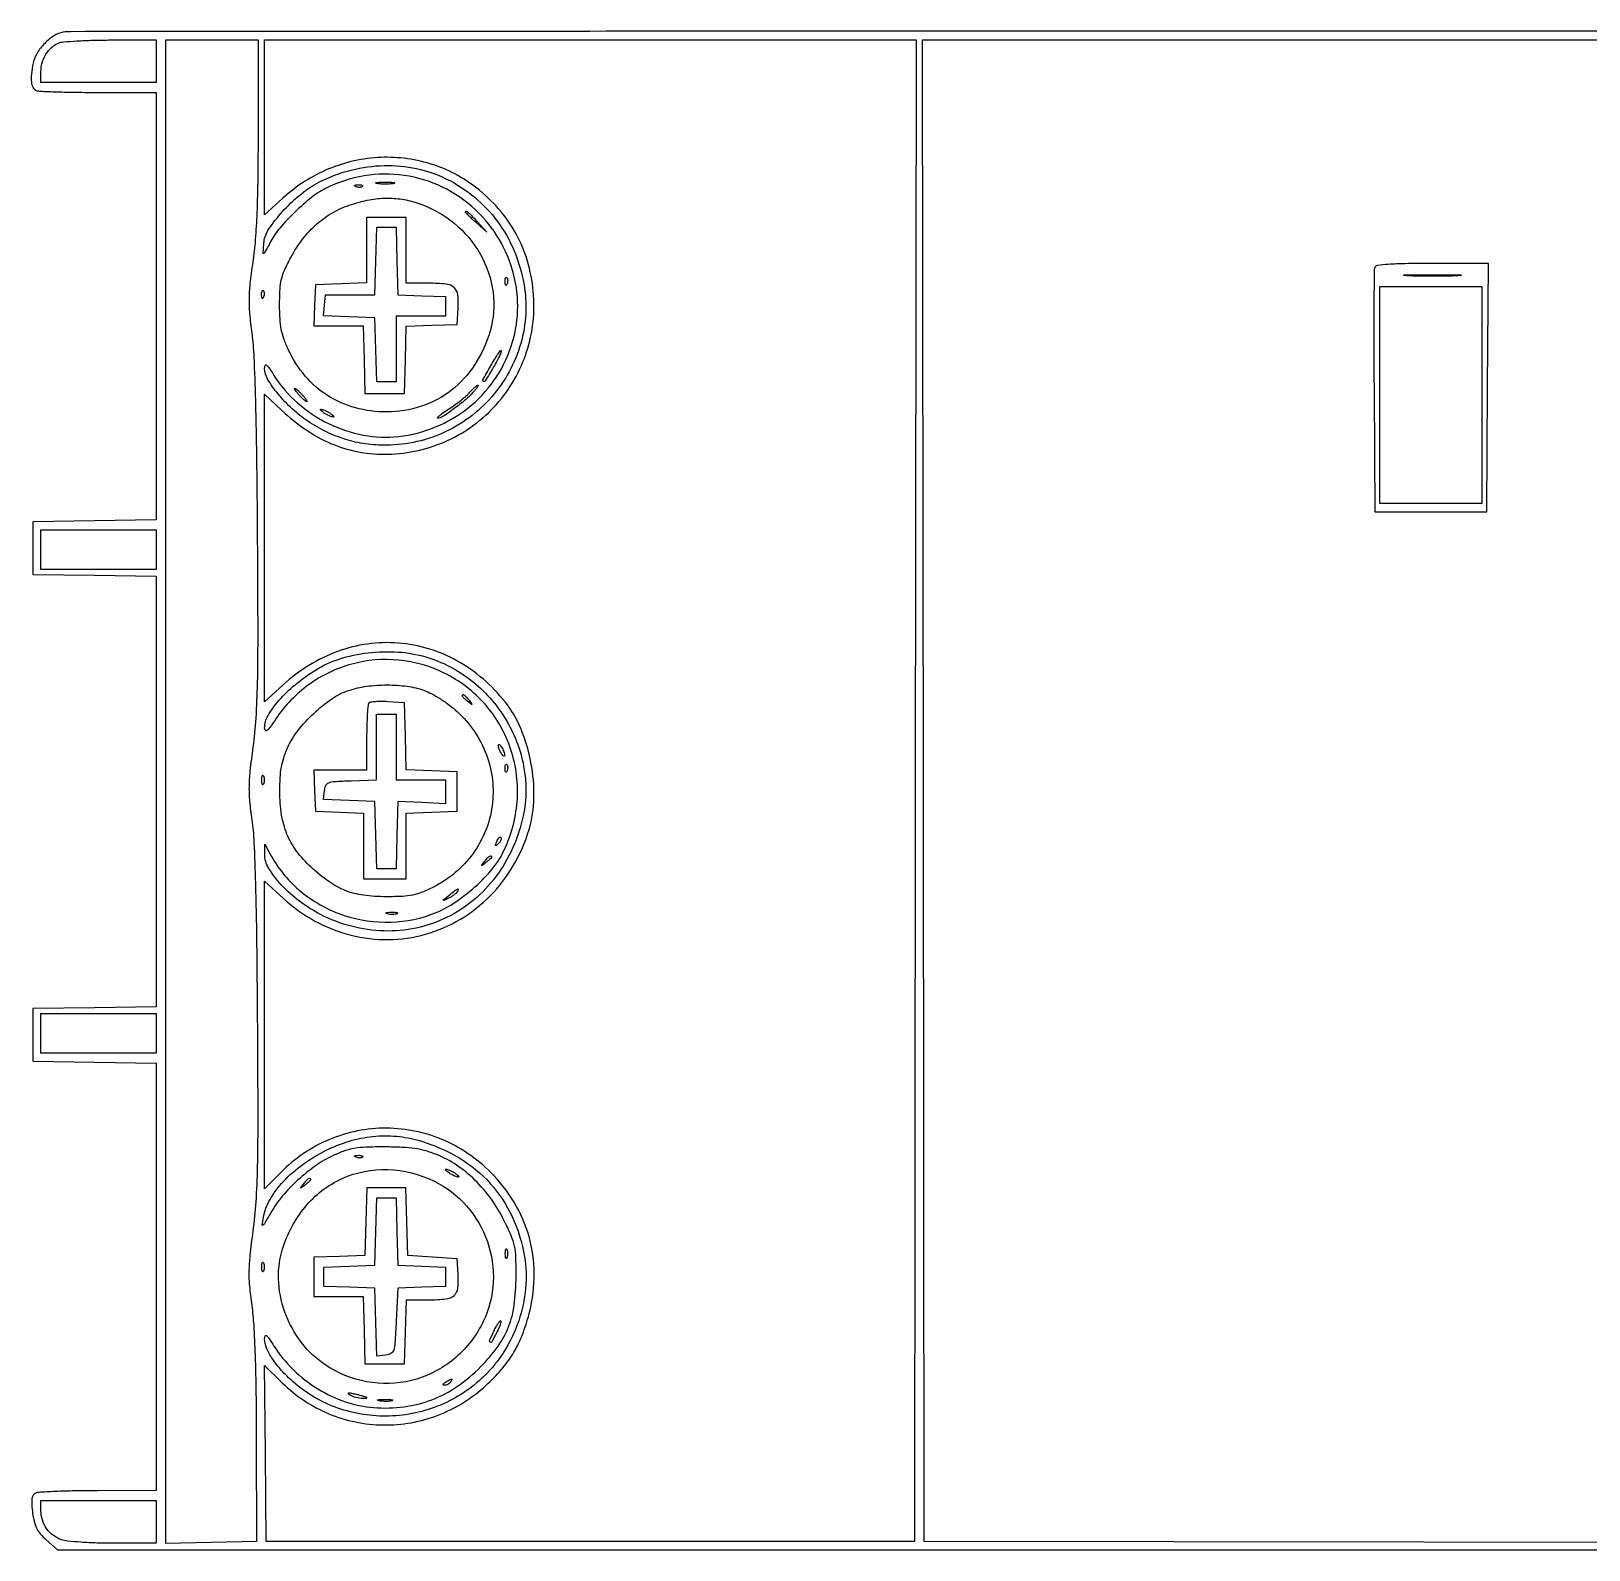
# Model space of a CAD drawing. Extents: x 11 to 1008, y 18 to 480.
# Drawn here: x 11 to 484.5, y 18 to 479.6 of the extents above; entities that cross this region are included whole.
import ezdxf

# ---------------------------------------------------------------- set-up
doc = ezdxf.new("R2010")
doc.units = 0

msp = doc.modelspace()

# ---------------------------------------------------------------- linework, layer by layer
msp.add_lwpolyline([(812.934785, 479.500049, 0.000065), (511.5, 479.602195, 0.00008), (324.189174, 479.611358, 0.000133), (166.045602, 479.551731, 0.000005), (23.015689, 479.458486, 0.037676), (20.761622, 479.286894, 0.106316), (17.9977, 478.236653, 0.055739), (15.138898, 475.894763, 0.054998), (12.811602, 472.915913, 0.08922), (11.637019, 469.935096, 0.020287), (11.094539, 466.50442, 0.057368), (11.090544, 464.083117, 0.094581), (11.587574, 462.485193, 0.180479), (12.581787, 461.606989, 0.081401), (13.755458, 461.364228, 0.002396), (18.815525, 461.178303, 0.00474), (24.792976, 461.044049, 0.003244), (31.581787, 461), (49, 461), (49, 396.022065), (49, 331.044131), (30.25, 330.772065), (11.5, 330.5), (11.5, 322.5), (11.5, 314.5), (30.25, 314.227935), (49, 313.955869), (49, 248.5), (49, 183.044131), (30.25, 182.772065), (11.5, 182.5), (11.5, 174.5), (11.5, 166.5), (30.25, 166.227935), (49, 165.955869), (49, 100.977935), (49, 36), (31.25, 35.984687, 0.004522), (24.349616, 35.916328, 0.006733), (18.314358, 35.720625, 0.003262), (13.211781, 35.452977, 0.127133), (12.139305, 35.107257, 0.145469), (11.533864, 34.412953, 0.079676), (11.231076, 33.315516, 0.047603), (11.206172, 31.661824, 0.014152), (11.479826, 29.146683, 0.025595), (11.997914, 26.421308, 0.058284), (12.725929, 24.460278, 0.062084), (13.854709, 22.795799, 0.032596), (15.625318, 21.024113), (19.069592, 18), (510.134796, 18)], format="xyb")
for points in [[(49, 470.5), (49, 464), (31.5, 464), (14, 464), (14, 467.277494, -0.070199), (14.387554, 470.024292, -0.067603), (15.521233, 472.595059, -0.07038), (17.244973, 474.679918, -0.089196), (19.356999, 476.008419, -0.075854), (20.812293, 476.352461, -0.005598), (24.909556, 476.63781, -0.007683), (29.827247, 476.849258, -0.005749), (35.25, 476.936614), (49, 477)], [(80, 448.832418, -0.003078), (79.914109, 434.877988, -0.007211), (79.635302, 424.450711, -0.009497), (79.140691, 416.237275, -0.01593), (78.374933, 409.366822, 0.008231), (77.539972, 402.796023, 0.024142), (77.25889, 398.243041, 0.025528), (77.425396, 393.824169, 0.010124), (78.086076, 387.784404, -0.021297), (78.71638, 380.525528, -0.004222), (79.180545, 367.487135, -0.003606), (79.53346, 349.780771, -0.001523), (79.763428, 326, -0.001112), (79.889644, 297.309644, -0.005792), (79.740767, 281.487001, -0.010456), (79.294046, 270.832322, -0.01765), (78.418383, 261.935685, 0.006621), (77.538239, 254.646564, 0.02291), (77.247981, 249.902941, 0.027075), (77.416234, 245.572607, 0.012273), (78.081729, 239.935685, -0.023967), (78.730757, 233.061497, -0.004619), (79.193043, 220.564116, -0.003826), (79.541579, 203.213225, -0.001453), (79.772279, 179, -0.001103), (79.899612, 150.164366, -0.005869), (79.749436, 134.40149, -0.010683), (79.296695, 123.787653, -0.017445), (78.407442, 114.823967, 0.006601), (77.511161, 107.42613, 0.02303), (77.216523, 102.626571, 0.026789), (77.386119, 98.201458, 0.011485), (78.064089, 92.323967, -0.019586), (78.666979, 86.232153, -0.006305), (79.0924, 77.162219, -0.005349), (79.363966, 65.639378, -0.00292), (79.463295, 51.5), (79.5, 20.5), (65.75, 20.22178), (52, 19.943561), (52, 248.47178), (52, 477), (66, 477), (80, 477)], [(279.752155, 248.75), (279.5, 20.5), (181, 20.5), (82.5, 20.5), (82.233596, 47.287256), (81.967193, 74.074513), (87.374446, 68.752965, 0.095716), (101.476457, 59.380982, 0.096041), (118.037503, 55.951163, 0.095543), (134.751553, 58.954437, 0.093616), (149.285855, 67.965461, 0.028486), (153.915132, 72.718885, 0.040666), (157.401931, 77.461923, 0.040986), (160.055888, 82.677436, 0.02958), (162.169543, 88.855518, 0.060495), (163.927614, 100.51536, 0.067378), (162.727582, 111.821681, 0.067667), (158.573426, 122.362131, 0.061823), (151.653584, 131.772768, 0.048486), (144.651371, 137.869375, 0.051122), (136.724201, 142.38001, 0.051428), (128.091385, 145.168196, 0.050199), (119, 146.166031, 0.051926), (110.217743, 145.331371, 0.049956), (101.67523, 142.704374, 0.049541), (93.758234, 138.40834, 0.049318), (86.827967, 132.633242), (82, 127.728519), (82, 174.464602), (82, 221.200685), (87.75, 215.932692, 0.123487), (108.208678, 204.863435, 0.131874), (130.935891, 205.136533, 0.131346), (150.53804, 216.765679, 0.122032), (162.388476, 236.931501, 0.068075), (163.864114, 246.533533, 0.050621), (162.956607, 257.234016, 0.050793), (159.926721, 267.489803, 0.070148), (155.090221, 275.766646, 0.098366), (140.448292, 288.245283, 0.108643), (122.653494, 293.618758, 0.108191), (104.187045, 291.040574, 0.096852), (87.644832, 280.958373), (82, 275.799315), (82, 322.544715), (82, 369.290114), (87.25, 364.330054, 0.039188), (94.488797, 358.492206, 0.048706), (102.062371, 354.325194, 0.051009), (109.991606, 351.8399, 0.050494), (118.287157, 351, 0.101116), (136.538234, 354.729069, 0.103647), (151.680651, 365.304485, 0.104069), (161.260726, 381.028653, 0.102748), (163.750417, 399.35447, 0.047788), (162.204675, 408.62313, 0.053853), (158.954414, 417.044092, 0.053798), (153.977349, 424.583841, 0.047524), (147.313575, 431.240687, 0.092518), (133.322566, 438.982221, 0.090363), (117.362016, 441.241875, 0.089055), (101.435136, 437.726535, 0.086613), (87.551685, 428.873243), (82, 423.799315), (82, 450.399657), (82, 477), (181.002155, 477), (280.00431, 477)], [(136.148858, 435.212471, -0.058743), (144.885651, 429.908879, -0.061077), (152.021617, 422.77952, -0.060226), (157.301539, 414.04181, -0.054475), (160.56734, 403.999039, -0.114574), (160.155856, 385.788924, -0.110475), (151.788198, 369.348752, -0.109277), (137.120937, 357.912514, -0.110015), (119.034953, 353.765293, -0.036194), (112.683628, 354.18571, -0.039408), (106.642638, 355.519033, -0.039022), (100.834073, 357.7988, -0.034202), (95.175645, 361.041545, -0.038874), (90.416012, 364.785169, -0.034736), (86.096906, 369.355293, -0.035057), (82.908904, 373.843235, -0.137749), (82, 377.079758, -0.083937), (82.1534, 377.987099, -0.509643), (82.538093, 378.103225, -0.082969), (83.261096, 377.336016, -0.006253), (84.828144, 374.932041, 0.072293), (91.969684, 366.615129, 0.065664), (101.406773, 360.353554, 0.066296), (112.052176, 356.798883, 0.076601), (122.731122, 356.403862, 0.138788), (143.86366, 365.133615, 0.145032), (156.853348, 383.515402, 0.146401), (157.667163, 405.868154, 0.142051), (146.10922, 425.301068, 0.075268), (136.006707, 432.238857, 0.077682), (124.411098, 435.78093, 0.077396), (112.250506, 435.621951, 0.073917), (100.505623, 431.793285, 0.053626), (96.268383, 429.078306, 0.022803), (91.20534, 424.614442, 0.022678), (86.603802, 419.746391, 0.05864), (83.900317, 415.75, -0.005488), (83.136161, 414.312503, -0.008728), (82.447591, 413.101562, -0.00338), (81.838841, 412.088873, -0.261421), (81.680477, 412, -0.41865), (81.580496, 412.101504, -0.005871), (81.605949, 413.048687, -0.012174), (81.678591, 414.201036, -0.00723), (81.818379, 415.569998, -0.121086), (83.285332, 419.500428, -0.033793), (87.371271, 424.702763, -0.034353), (92.549438, 429.711623, -0.05046), (97.775159, 433.281109, -0.056061), (107.121208, 437.083872, -0.056092), (117.076718, 438.714554, -0.057127), (126.973752, 438.081854, -0.062646)], [(111.729167, 432.395833, -0.126455), (111.402231, 432.202593, -0.060344), (110.916927, 432.123424, -0.05415), (110.359369, 432.160852, -0.051402), (109.8125, 432.316886, -0.054073), (109.395823, 432.538436, -0.470617), (109.37858, 432.720685, -0.168741), (109.670344, 432.862007, -0.018894), (110.416667, 432.921053, -0.028489), (111.112848, 432.910055, -0.077125), (111.592839, 432.799335, -0.208169), (111.77538, 432.614691, -0.296942)], [(121.26375, 433.296069, -0.031163), (120.209518, 433.160023, -0.015827), (118.872547, 433.114038, -0.015659), (117.485188, 433.153707, -0.022548), (116.26375, 433.282419, -0.075924), (115.761725, 433.438612, -0.720633), (115.780601, 433.581582, -0.040183), (116.711719, 433.684722, -0.006817), (118.5, 433.713986, -0.00738), (120.29708, 433.692368, -0.030832), (121.374351, 433.596853, -0.49082), (121.455688, 433.450815, -0.248898)], [(128.571861, 427.344616, -0.090473), (139.575344, 421.268671, -0.093236), (147.588689, 411.752713, -0.096202), (151.430341, 400.242646, -0.103678), (150.52905, 388.451933, -0.071925), (145.914218, 378.296213, -0.084566), (138.805008, 370.492257, -0.086377), (129.647562, 365.597271, -0.079015), (119.081691, 363.882797, -0.066546), (109.599731, 365.119893, -0.075596), (101.21411, 368.799851, -0.075813), (94.319804, 374.795289, -0.067456), (89.19835, 382.803502, -0.022447), (87.849941, 386.08964, -0.038456), (87.066847, 388.945561, -0.033969), (86.674598, 392.122729, -0.013647), (86.553609, 396.5, -0.012942), (86.674194, 401.220222, -0.045433), (87.104722, 404.226844, -0.048712), (88.055058, 406.997934, -0.016498), (89.952572, 410.82093, -0.040551), (93.60166, 416.454714, -0.049155), (97.909204, 421.0411, -0.051333), (102.855901, 424.542303, -0.051626), (108.402913, 426.954504, -0.030342), (113.888566, 428.334035, -0.041615), (118.94866, 428.854634, -0.044182), (123.778641, 428.520994, -0.041721)], [(113, 413.042064), (113, 403.084129), (105.25, 402.792064), (97.5, 402.5), (97.202283, 396.25), (96.904565, 390), (104.417299, 390), (111.930034, 390), (112.215017, 379.75), (112.5, 369.5), (118.5, 369.5), (124.5, 369.5), (124.784526, 379.708557), (125.069051, 389.917115), (132.784526, 390.208557), (140.5, 390.5), (140.807964, 395.327694, 0.042241), (140.720504, 399.546706, 0.19125), (139.598896, 401.684931, 0.153765), (137.139873, 402.738023, 0.024876), (131.877555, 403), (125, 403), (125, 413), (125, 423), (119, 423), (113, 423)], [(146.562909, 421.75), (149.5, 418.5), (146.25, 421.437091, -0.004953), (145.004343, 422.585435, -0.007681), (143.954688, 423.603329, -0.003116), (143.081046, 424.487928, -0.195675), (143, 424.687091, -0.469811), (143.239295, 424.885551, -0.126516), (143.754787, 424.644302, -0.031436), (144.760974, 423.702672, -0.005203)], [(419.455882, 407.745626, 0.08996), (419.263662, 406.729558, 0.000435), (419.193108, 396.139135, 0.001991), (419.171286, 384.07602, 0.001256), (419.237267, 369.995626), (419.5, 333.5), (436.5, 333.5), (453.5, 333.5), (453.762025, 371.25), (454.02405, 409), (436.98064, 409, 0.003519), (428.639529, 408.941293, 0.014346), (423.574257, 408.72454, 0.015439), (420.264473, 408.384656, 0.274386)], [(155.683114, 402.8125, -0.054073), (155.461564, 402.395823, -0.470617), (155.279315, 402.37858, -0.168741), (155.137993, 402.670344, -0.018894), (155.078947, 403.416667, -0.028489), (155.089945, 404.112848, -0.077125), (155.200665, 404.592839, -0.208169), (155.385309, 404.77538, -0.296942), (155.604167, 404.729167, -0.126455), (155.797407, 404.402231, -0.060344), (155.876576, 403.916927, -0.05415), (155.839148, 403.359369, -0.051402)], [(444.75, 405.256692, -0.006921), (441.221889, 405.150439, -0.004066), (437, 405.116103, -0.004066), (432.778111, 405.150439, -0.006921), (429.25, 405.256692, -0.044194), (428.319337, 405.380523, -0.875756), (428.329688, 405.497396, -0.009159), (431.442079, 405.577187, -0.001828), (437, 405.597512, -0.001828), (442.557921, 405.577187, -0.009159), (445.670312, 405.497396, -0.875756), (445.680663, 405.380523, -0.044194)], [(81.683114, 398.8125, -0.054073), (81.461564, 398.395823, -0.470617), (81.279315, 398.37858, -0.168741), (81.137993, 398.670344, -0.018894), (81.078947, 399.416667, -0.028489), (81.089945, 400.112848, -0.077125), (81.200665, 400.592839, -0.208169), (81.385309, 400.77538, -0.296942), (81.604167, 400.729167, -0.126455), (81.797407, 400.402231, -0.060344), (81.876576, 399.916927, -0.05415), (81.839148, 399.359369, -0.051402)], [(151.579341, 377.545172, -0.002773), (149.047198, 373.278817, -0.379982), (148.521185, 373.114168, -0.436386), (148.36119, 373.589105, -0.002799), (150.747318, 377.91964, -0.008491), (151.82759, 379.779573, -0.014645), (152.7972, 381.284135, -0.008715), (153.625735, 382.446716, -0.458496), (153.868521, 382.464812, -0.30591), (153.927434, 382.161199, -0.008359), (153.350542, 380.8652, -0.014534), (152.573374, 379.314491, -0.00911)], [(93.5, 369, -0.012939), (94.159597, 368.232121, -0.02599), (94.63142, 367.5875, -0.034935), (94.889734, 367.12573, -0.549874), (94.809975, 367, -0.165568), (94.525997, 367.096686, -0.014322), (93.92517, 367.5875, -0.017642), (93.229731, 368.233916, -0.012769), (92.5, 369, -0.012939), (91.840403, 369.767879, -0.02599), (91.36858, 370.4125, -0.034935), (91.110266, 370.87427, -0.549874), (91.190025, 371, -0.165568), (91.474003, 370.903314, -0.014322), (92.07483, 370.4125, -0.017642), (92.770269, 369.766084, -0.012769)], [(145.404988, 369.853602, -0.037481), (143.054949, 367.574897, -0.016039), (139.604643, 364.880545, -0.010684), (136.111246, 362.441305, -0.148114), (134.654181, 362, -0.647814), (134.564602, 362.199989, -0.036229), (135.221573, 362.8368, -0.021865), (136.419091, 363.75411, -0.010024), (138.054219, 364.848681, 0.012923), (139.896011, 366.09712, 0.011353), (141.753642, 367.492512, 0.011484), (143.372686, 368.828549, 0.033304), (144.404988, 369.848681, -0.012113), (145.171128, 370.672777, -0.016957), (145.89726, 371.36805, -0.013315), (146.524132, 371.899445, -0.170763), (146.809975, 372, -0.555591), (146.889982, 371.871403, -0.03048), (146.60351, 371.369496, -0.024313), (146.100945, 370.677608, -0.012265)], [(103, 362.429632, -0.439016), (102.867419, 362.307737, -0.048507), (102.4125, 362.390928, -0.03505), (101.767478, 362.624831, -0.018363), (101, 363, -0.018122), (100.233921, 363.446431, -0.025446), (99.5875, 363.902822, -0.023718), (99.108693, 364.316932, -0.205392), (99, 364.570368, -0.439016), (99.132581, 364.692263, -0.048507), (99.5875, 364.609072, -0.03505), (100.232522, 364.375169, -0.018363), (101, 364, -0.018122), (101.766079, 363.553569, -0.025446), (102.4125, 363.097178, -0.023718), (102.891307, 362.683068, -0.205392)], [(131.021196, 289.401065, -0.093886), (144.712398, 282.344551, -0.089662), (155.133816, 270.672045, -0.090656), (160.729193, 256.210294, -0.098798), (160.599662, 241.155982, -0.1085), (152.310134, 222.678642, -0.120363), (137.287663, 210.195151, -0.121529), (118.32286, 206.115109, -0.112018), (99, 211.112293, -0.042476), (92.59473, 215.137703, -0.044501), (87.069282, 220.131729, -0.0487), (83.202987, 225.22175, -0.142279), (82.040038, 229.429999), (82.080075, 232.5), (83.681463, 229.5, 0.092555), (92.360434, 218.654853, 0.087933), (104.514971, 211.43671, 0.086989), (118.52887, 208.786008, 0.087992), (132.549107, 211.079282, 0.056467), (138.771725, 214.088823, 0.036967), (145.182581, 218.834062, 0.037181), (150.759916, 224.411637, 0.061768), (154.441512, 229.938028, 0.096572), (158.747071, 245.390395, 0.099185), (156.867556, 261.173071, 0.100132), (149.084795, 274.897635, 0.100418), (136.586344, 284.501557, 0.089611), (122.727782, 288.430733, 0.091073), (108.453262, 287.22713, 0.090675), (95.488088, 281.018222, 0.087887), (85.394312, 270.566961, -0.006771), (83.593791, 267.969955, -0.066202), (82.683817, 266.997021, -0.439271), (82.224201, 267.062344, -0.151602), (82, 267.784789, -0.132951), (83.026877, 271.578391, -0.047524), (86.329426, 276.168586, -0.041081), (91.265372, 280.95504, -0.030489), (97.41983, 285.413629, -0.065639), (104.659906, 288.777081, -0.046456), (113.434446, 290.656123, -0.045642), (122.601531, 290.902746, -0.056146)], [(130.433489, 279.254946, -0.038334), (132.700401, 278.24697, -0.018623), (135.433532, 276.63725, -0.01829), (138.182549, 274.731889, -0.024228), (140.528309, 272.791484, -0.118768), (149.404716, 259.671424, -0.123877), (151.147496, 244.160391, -0.124067), (145.342781, 229.689534, -0.119351), (133.304217, 219.449065, -0.020682), (129.82384, 217.870011, -0.04568), (127.033374, 217.027344, -0.038941), (123.872533, 216.632954, -0.011558), (119, 216.520023, -0.033059), (112.016531, 216.981861, -0.060291), (106.492079, 218.407601, -0.060752), (101.495005, 221.101021, -0.034091), (96.140328, 225.465509, -0.044692), (91.720112, 230.410233, -0.06199), (88.788484, 235.574598, -0.059871), (87.147151, 241.43932, -0.03834), (86.604944, 248.5, -0.01384), (86.72127, 252.701672, -0.029565), (87.091995, 255.926153, -0.034199), (87.79467, 258.773434, -0.026472), (88.930117, 261.760464, -0.062589), (92.051717, 266.953882, -0.037994), (96.902551, 272.243311, -0.038189), (102.428128, 276.678202, -0.069743), (107.596859, 279.243744, -0.047531), (112.95733, 280.478976, -0.032762), (119.179182, 280.890156, -0.032996), (125.322314, 280.487349, -0.052628)], [(113.711588, 275.378255, 0.175806), (113.427522, 274.770678, 0.005478), (113.209029, 271.987154, 0.010095), (113.051573, 268.653051, 0.006751), (113, 264.833333), (113, 255), (104.952283, 255), (96.904565, 255), (97.202283, 248.75), (97.5, 242.5), (104.75, 242.20619), (112, 241.912381), (112, 231.95619), (112, 222), (118.5, 222), (125, 222), (125, 231.957936), (125, 241.915871), (132.75, 242.207936), (140.5, 242.5), (140.5, 248.5), (140.5, 254.5), (132.784526, 254.791443), (125.069051, 255.082885), (124.784526, 265.291443), (124.5, 275.5), (119.461588, 275.794922, 0.013832), (117.479889, 275.855987, 0.018872), (115.694181, 275.794181, 0.015939), (114.243937, 275.642499, 0.163769)], [(144.127555, 276.25, -0.001576), (145.00764, 275.120493, -0.377591), (145, 275, -0.377591), (144.879507, 274.99236, -0.001576), (143.75, 275.872445, -0.017685), (142.693241, 276.76332, -0.065617), (142.130484, 277.426111, -0.241985), (142.09305, 277.806605, -0.307699), (142.377555, 278, -0.184603), (142.589861, 277.91885, -0.013803), (143.047359, 277.485937, -0.017649), (143.574319, 276.920402, -0.012436)], [(122, 262), (122, 252), (129.5, 252), (137, 252), (137, 248.401431), (137, 244.802862), (129.75, 245.151431), (122.5, 245.5), (122.215017, 235.25), (121.930034, 225), (119, 225), (116.069966, 225), (115.784983, 235.25), (115.5, 245.5), (107.687745, 245.793185), (99.87549, 246.08637), (100.187745, 248.793185, -0.077999), (100.628368, 250.381974, -0.199712), (101.48472, 251.180299, -0.074451), (103.241808, 251.550182, -0.005296), (108.25, 251.792064), (116, 252.084129), (116, 262.042064), (116, 272), (119, 272), (122, 272)], [(154.969374, 259.5, -0.190341), (154.877628, 259.267727, -0.335455), (154.684621, 259.234375, -0.102785), (154.374359, 259.485814, -0.027796), (154, 260, -0.026766), (153.628962, 260.647707, -0.024204), (153.315379, 261.353125, -0.024967), (153.096832, 262.012663, -0.067616), (153.030626, 262.5, -0.190341), (153.122372, 262.732273, -0.335455), (153.315379, 262.765625, -0.102785), (153.625641, 262.514186, -0.027796), (154, 262, -0.026766), (154.371038, 261.352293, -0.024204), (154.684621, 260.646875, -0.024967), (154.903168, 259.987337, -0.067616)], [(155.683114, 254.8125, -0.054073), (155.461564, 254.395823, -0.470617), (155.279315, 254.37858, -0.168741), (155.137993, 254.670344, -0.018894), (155.078947, 255.416667, -0.028489), (155.089945, 256.112848, -0.077125), (155.200665, 256.592839, -0.208169), (155.385309, 256.77538, -0.296942), (155.604167, 256.729167, -0.126455), (155.797407, 256.402231, -0.060344), (155.876576, 255.916927, -0.05415), (155.839148, 255.359369, -0.051402)], [(81.662281, 250.75, -0.174857), (81.474999, 250.540618, -0.447206), (81.306058, 250.601562, -0.078554), (81.189089, 251.10856, -0.017491), (81.157895, 252, -0.017491), (81.189089, 252.89144, -0.078554), (81.306058, 253.398438, -0.447206), (81.474999, 253.459382, -0.174857), (81.662281, 253.25, -0.057986), (81.818615, 252.679992, -0.037979), (81.87034, 252, -0.037979), (81.818615, 251.320008, -0.057986)], [(153.124088, 232.733333, -0.011214), (152.463552, 232.106486, -0.400052), (152.270328, 232.111181, -0.286372), (152.21821, 232.336218, -0.008399), (152.564293, 233.293128, -0.036269), (152.866277, 233.940734, -0.070189), (153.210949, 234.395085, -0.120343), (153.538684, 234.59249, -0.278911), (153.806872, 234.526461, -0.20742), (153.927901, 234.220211, -0.082976), (153.837219, 233.768815, -0.063152), (153.558688, 233.246577, -0.043285)], [(151, 228.622445, -0.184603), (150.91885, 228.410139, -0.013803), (150.485938, 227.952641, -0.017649), (149.920402, 227.425681, -0.012436), (149.25, 226.872445, -0.001576), (148.120493, 225.99236, -0.377591), (148, 226, -0.377591), (147.99236, 226.120493, -0.001576), (148.872445, 227.25, -0.017685), (149.76332, 228.306759, -0.065617), (150.426111, 228.869516, -0.241985), (150.806605, 228.90695, -0.307699)], [(140.503323, 218.005377, -0.073097), (140.120668, 217.55062, -0.02274), (139.424607, 216.987881, -0.022195), (138.579418, 216.42195, -0.02276), (137.694306, 215.938263, -0.004741), (136.426361, 215.333365, -0.651972), (136.330587, 215.417342, -0.144157), (136.505867, 215.678599, -0.001983), (138, 216.910649, -0.005264), (139.85472, 218.395407, -0.063155), (140.640025, 218.864428, -0.639809), (140.81902, 218.705493, -0.065069)], [(122.269032, 211.344063, -0.06278), (121.671085, 211.185595, -0.030339), (120.880008, 211.127736, -0.029507), (120.036634, 211.167106, -0.037336), (119.269032, 211.307009, -0.087174), (118.883358, 211.48334, -0.597527), (118.900903, 211.643467, -0.080377), (119.431793, 211.764444, -0.012823), (120.5, 211.805051, -0.014395), (121.580113, 211.787295, -0.052471), (122.257153, 211.684921, -0.333666), (122.386009, 211.52287, -0.31318)], [(129.068499, 142.388476, -0.061576), (141.089748, 137.143323, -0.075408), (150.572679, 129.396885, -0.076503), (157.234367, 119.286566, -0.065794), (160.98199, 107.106778, -0.065515), (161.331863, 97.460999, -0.058038), (159.230473, 87.627626, -0.057453), (154.893844, 78.446084, -0.061454), (148.661662, 70.720266, -0.093558), (135.439273, 62.006746, -0.092048), (119.873568, 58.647975, -0.09252), (104.206503, 61.10519, -0.095716), (90.689687, 69.041946, -0.027019), (87.106557, 72.557032, -0.038145), (84.349149, 76.075607, -0.044496), (82.56675, 79.34201, -0.103008), (82, 82.063815, -0.079146), (82.149084, 82.999741, -0.513008), (82.532283, 83.121169, -0.084496), (83.250645, 82.366984, -0.006082), (84.838048, 79.945781, 0.057852), (90.687451, 72.767267, 0.054564), (98.134049, 66.958362, 0.05555), (106.519381, 62.985392, 0.06504), (115.13882, 61.223913, 0.050396), (124.367636, 61.491795, 0.059001), (132.85569, 63.637371, 0.058929), (140.616201, 67.708958, 0.050084), (147.690801, 73.679703, 0.03503), (152.956065, 79.934674, 0.063972), (156.160557, 85.774081, 0.061657), (157.854416, 92.380988, 0.030332), (158.437698, 101.051863, 0.009521), (158.363643, 106.967244, 0.045195), (157.952347, 110.324893, 0.04916), (156.957904, 113.424478, 0.012581), (154.740819, 118.209911, 0.04148), (150.811172, 124.736936, 0.043629), (145.916846, 130.407623, 0.045283), (140.305817, 134.954749, 0.053059), (134.246659, 138.144121, 0.025587), (130.870479, 139.290521, 0.032476), (127.651824, 139.98075, 0.025927), (123.846935, 140.34129, 0.009776), (118.5, 140.46472, 0.008559), (112.743364, 140.386479, 0.034011), (109.22798, 140.038361, 0.044695), (106.288672, 139.268913, 0.023237), (102.781935, 137.819944, 0.044344), (97.484304, 134.737806, 0.031517), (92.132385, 130.422558, 0.031558), (87.375388, 125.478492, 0.045047), (83.873633, 120.5, -0.001618), (81.907011, 117.114012, -0.114494), (81.462443, 116.643846, -0.649008), (81.250311, 116.778614, -0.007172), (81.610798, 119, -0.088638), (83.632389, 124.503337, -0.055804), (87.7353, 130.01001, -0.049362), (93.566175, 135.127334, -0.039072), (100.748851, 139.467747, -0.044123), (107.707132, 142.224998, -0.046612), (114.914628, 143.655494, -0.047609), (122.118948, 143.710421, -0.050268)], [(111.729167, 137.395833, -0.126455), (111.402231, 137.202593, -0.060344), (110.916927, 137.123424, -0.05415), (110.359369, 137.160852, -0.051402), (109.8125, 137.316886, -0.054073), (109.395823, 137.538436, -0.470617), (109.37858, 137.720685, -0.168741), (109.670344, 137.862007, -0.018894), (110.416667, 137.921053, -0.028489), (111.112848, 137.910055, -0.077125), (111.592839, 137.799335, -0.208169), (111.77538, 137.614691, -0.296942)], [(133.495846, 130.07666, -0.098277), (143.373256, 122.514796, -0.096209), (149.704321, 111.700726, -0.09676), (151.505562, 99.357048, -0.100714), (148.476288, 87.432317, -0.101524), (140.118809, 76.481309, -0.106315), (128.25153, 69.925102, -0.106566), (114.761481, 68.835913, -0.102442), (101.808452, 73.358743, -0.083824), (94.022552, 80.015364, -0.077999), (88.620688, 89.017036, -0.078837), (86.275447, 99.149258, -0.088679), (87.340264, 109.082986, -0.101555), (94.269903, 122.19777, -0.114346), (105.562615, 130.864433, -0.115811), (119.396471, 133.615173, -0.106185)], [(141, 131.429632, -0.439016), (140.867419, 131.307737, -0.048507), (140.4125, 131.390928, -0.03505), (139.767478, 131.624831, -0.018363), (139, 132, -0.018122), (138.233921, 132.446431, -0.025446), (137.5875, 132.902822, -0.023718), (137.108693, 133.316932, -0.205392), (137, 133.570368, -0.439016), (137.132581, 133.692263, -0.048507), (137.5875, 133.609072, -0.03505), (138.232522, 133.375169, -0.018363), (139, 133, -0.018122), (139.766079, 132.553569, -0.025446), (140.4125, 132.097178, -0.023718), (140.891307, 131.683068, -0.205392)], [(96, 130.622445, -0.184603), (95.91885, 130.410139, -0.013803), (95.485938, 129.952641, -0.017649), (94.920402, 129.425681, -0.012436), (94.25, 128.872445, -0.001576), (93.120493, 127.99236, -0.377591), (93, 128, -0.377591), (92.99236, 128.120493, -0.001576), (93.872445, 129.25, -0.017685), (94.76332, 130.306759, -0.065617), (95.426111, 130.869516, -0.241985), (95.806605, 130.90695, -0.307699)], [(112.784983, 117.75), (112.5, 107.5), (104.75, 107.207936), (97, 106.915871), (97, 100.957936), (97, 95), (104.465017, 95), (111.930034, 95), (112.215017, 84.75), (112.5, 74.5), (118.5, 74.5), (124.5, 74.5), (124.786212, 84.25), (125.072424, 94), (131.913767, 94, 0.025101), (137.149662, 94.263018, 0.154049), (139.602011, 95.317472, 0.190784), (140.721018, 97.456512, 0.042188), (140.807964, 101.672306), (140.5, 106.5), (133, 107), (125.5, 107.5), (125.215017, 117.75), (124.930034, 128), (119, 128), (113.069966, 128)], [(122.215017, 114.75), (122.5, 104.5), (129.75, 104.20619), (137, 103.912381), (137, 101), (137, 98.087619), (129.75, 97.79381), (122.5, 97.5), (122, 87.5, -0.003532), (121.621408, 80.867942, -0.059582), (121.222514, 78.713923, -0.194072), (120.392278, 77.698742, -0.09708), (118.785678, 77.18702), (116.071357, 76.874041), (115.785678, 87.18702), (115.5, 97.5), (107.75, 97.792064), (100, 98.084129), (100, 101), (100, 103.915871), (107.75, 104.207936), (115.5, 104.5), (115.784983, 114.75), (116.069966, 125), (119, 125), (121.930034, 125)], [(155.662281, 106.75, -0.174857), (155.474999, 106.540618, -0.447206), (155.306058, 106.601562, -0.078554), (155.189089, 107.10856, -0.017491), (155.157895, 108, -0.017491), (155.189089, 108.89144, -0.078554), (155.306058, 109.398438, -0.447206), (155.474999, 109.459382, -0.174857), (155.662281, 109.25, -0.057986), (155.818615, 108.679992, -0.037979), (155.87034, 108, -0.037979), (155.818615, 107.320008, -0.057986)], [(81.662281, 102.75, -0.174857), (81.474999, 102.540618, -0.447206), (81.306058, 102.601562, -0.078554), (81.189089, 103.10856, -0.017491), (81.157895, 104, -0.017491), (81.189089, 104.89144, -0.078554), (81.306058, 105.398438, -0.447206), (81.474999, 105.459382, -0.174857), (81.662281, 105.25, -0.057986), (81.818615, 104.679992, -0.037979), (81.87034, 104, -0.037979), (81.818615, 103.320008, -0.057986)], [(152.548056, 84.09293, -0.006409), (151.028634, 81.244769, -0.393992), (150.526761, 81.079968, -0.410078), (150.346039, 81.561392, -0.006439), (151.695403, 84.487443, -0.01281), (152.361531, 85.796894, -0.022706), (152.985817, 86.834561, -0.020544), (153.517483, 87.566674, -0.448677), (153.75296, 87.580373, -0.267888), (153.833385, 87.28036, -0.017773), (153.561756, 86.3932, -0.021855), (153.132397, 85.306767, -0.014297)], [(138.5, 69, -0.075854), (138.175433, 68.618541, -0.054031), (137.713662, 68.298248, -0.053889), (137.192374, 68.083483, -0.074131), (136.690983, 68.015313, -0.102799), (136.327599, 68.095709, -0.37991), (136.239151, 68.292684, -0.147021), (136.445888, 68.597454, -0.027275), (137, 69, -0.008108), (138.281145, 69.798791, -0.136158), (138.758161, 69.931144, -0.541951), (138.886554, 69.734105, -0.034464)], [(112.916667, 64.359324, -0.668654), (112.793508, 63.987175, -0.052837), (111.341029, 64.03531, -0.030457), (109.319287, 64.444292, -0.083803), (108, 65.04569, -0.045015), (107.462681, 65.484564, -0.593089), (107.51761, 65.679463, -0.103987), (108.055884, 65.689267, -0.007762), (109.5, 65.3897, -0.007812), (110.679414, 65.106467, -0.010398), (111.741146, 64.810218, -0.007915), (112.614063, 64.53182, -0.097072)], [(120.761659, 63.31292, -0.041951), (119.934218, 63.169017, -0.020826), (118.869594, 63.119272, -0.020511), (117.754739, 63.159391, -0.028254), (116.761659, 63.292739, -0.082665), (116.319562, 63.45659, -0.67161), (116.339362, 63.605813, -0.053901), (117.071102, 63.715166, -0.008901), (118.5, 63.747817, -0.009782), (119.938425, 63.726931, -0.038992), (120.814362, 63.62839, -0.417468), (120.916221, 63.476221, -0.285845)], [(49, 26.5), (49, 20), (36.149223, 20, -0.007649), (31.00297, 20.078734, -0.009189), (26.167661, 20.315729, -0.008076), (22.114692, 20.65496, -0.059011), (20.215207, 21.074823, -0.077876), (17.683466, 22.428046, -0.07875), (15.698167, 24.48648, -0.078093), (14.434506, 27.074201, -0.074738), (14, 29.964817), (14, 33), (31.5, 33), (49, 33)]]:
    msp.add_lwpolyline(points, format="xyb", close=True)
for points in [[(738, 248.49784), (738, 19.995681), (510.25, 20.24784), (282.5, 20.5), (282.247845, 248.75), (281.99569, 477), (509.997845, 477), (738, 477)], [(122.215017, 409.75), (122.5, 399.5), (129.75, 399.20619), (137, 398.912381), (137, 395.95619), (137, 393), (129.5, 393), (122, 393), (122, 383), (122, 373), (119.036212, 373), (116.072424, 373), (115.786212, 382.75), (115.5, 392.5), (107.68986, 392.793147), (99.879719, 393.086294), (100.18986, 396.293147), (100.5, 399.5), (108, 399.5), (115.5, 399.5), (115.784983, 409.75), (116.069966, 420), (119, 420), (121.930034, 420)], [(452, 369), (452, 336), (436.5, 336), (421, 336), (421, 369), (421, 402), (436.5, 402), (452, 402)], [(49, 322), (49, 316), (31.5, 316), (14, 316), (14, 322), (14, 328), (31.5, 328), (49, 328)], [(49, 175), (49, 169), (31.5, 169), (14, 169), (14, 175), (14, 181), (31.5, 181), (49, 181)]]:
    msp.add_lwpolyline(points, close=True)

doc.saveas('drawing.dxf')
